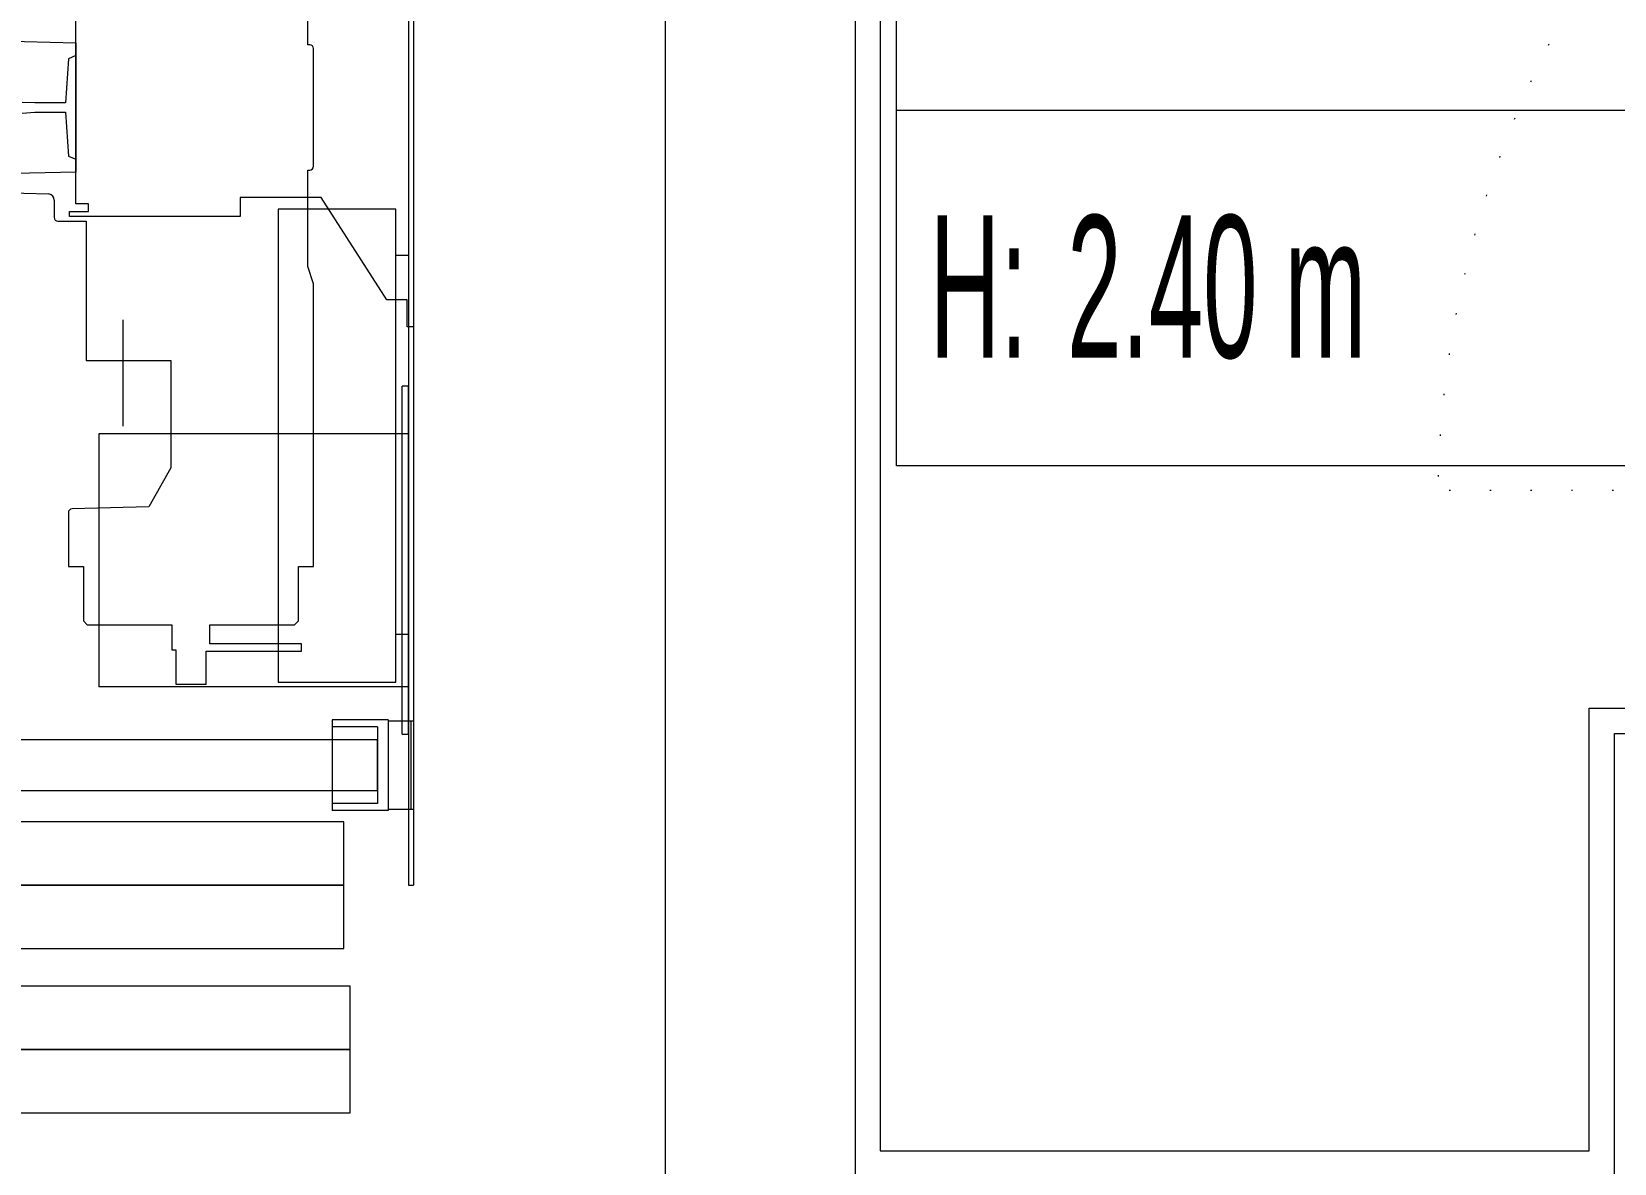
# Model space of a CAD drawing. Extents: x -2365 to 41970, y -230 to 8114.
# Drawn here: x 4275.6 to 4400.8, y 3158.5 to 3248 of the extents above; entities that cross this region are included whole.
import ezdxf
from ezdxf.enums import TextEntityAlignment as Align

# ---------------------------------------------------------------- set-up
doc = ezdxf.new("R2010")
doc.units = 0
doc.header["$LTSCALE"] = 25
doc.linetypes.add('DOT2', pattern=[0.125, 0, -0.125])
doc.layers.get('0').update_dxf_attribs({"color": 9, "lineweight": 9})
for name, color, linetype, lineweight in [('00', 9, 'Continuous', 9), ('01', 9, 'Continuous', 9), ('05V', 9, 'Continuous', 9), ('06D', 9, 'Continuous', 9), ('10', 9, 'Continuous', 9), ('14', 9, 'Continuous', 9), ('20', 9, 'DOT2', 9), ('21_MAHAL', 9, 'Continuous', 9)]:
    doc.layers.add(name, color=color, linetype=linetype, lineweight=lineweight)
doc.styles.add('Arial', font='arial.ttf', dxfattribs={"height": 2.5})
doc.styles.add('MuuM_TEXT-STANDART', font='ARIALN.TTF')

# ---------------------------------------------------------------- blocks, each defined once
blk = doc.blocks.new('p-kolon-80x80-vw')
at = {"layer": '01'}
blk.add_lwpolyline([(-40, -40), (-40, 40), (40, 40), (40, -40)], close=True, dxfattribs=at)
blk = doc.blocks.new('p-as-01')
at = {"layer": '06D', "linetype": 'Continuous', "ltscale": 0.25}
for p, q in [((921, -717.1), (921, -1300.6)), ((925, -717.1), (925, -1299.7)), ((911, -982.6), (818, -982.6)), ((818, -982.6), (818, -1356.6)), ((911, -1356.6), (911, -982.6)), ((911, -1318.9), (911, -1018.9)), ((911, -1018.9), (921, -1018.9)), ((921, -1018.9), (921, -1318.9)), ((921, -1122.6), (916, -1122.6)), ((921, -1122.6), (916, -1122.6)), ((916, -1397.6), (916, -1122.6)), ((921, -1397.6), (921, -1122.6)), ((676, -1160.1), (676, -1360.1)), ((921, -1160.1), (676, -1160.1)), ((921, -1300.6), (921, -1309.1)), ((925, -1299.7), (925, -1309.1)), ((921, -1309.1), (921, -1315.1)), ((925, -1309.1), (925, -1315.1)), ((921, -1318.9), (911, -1318.9)), ((921, -1315.1), (921, -1322.6)), ((921, -1322.6), (921, -1517.1)), ((925, -1315.1), (925, -1323.5)), ((925, -1323.5), (925, -1517.1)), ((921, -1360.1), (676, -1360.1)), ((818, -1356.6), (911, -1356.6)), ((916, -1397.6), (921, -1397.6)), ((921, -1517.1), (925, -1517.1))]:
    blk.add_line(p, q, dxfattribs=at)
at = {"layer": '06D'}
for p, q in [((925, -729.7), (925, -902.7)), ((658, -902.1), (658, -827.1)), ((652, -863.6), (649.8, -898.4)), ((658, -861.1), (652, -863.6)), ((658, -943.1), (658, -861.1)), ((625.4, -898.4), (615.4, -898.1)), ((649.8, -898.4), (625.4, -898.4)), ((615.4, -906.6), (625.4, -905.9)), ((625.4, -905.9), (649.8, -905.9)), ((649.8, -905.9), (652, -940.6)), ((658, -903.3), (658, -902.1)), ((658, -978.3), (658, -903.3)), ((925, -902.7), (925, -1075.7)), ((652, -940.6), (658, -943.1)), ((852, -973.3), (788, -973.3)), ((788, -973.3), (788, -988.3)), ((904, -1054.3), (852, -973.3)), ((653, -988.3), (653, -984.3)), ((653, -984.3), (668, -984.3)), ((788, -988.3), (653, -988.3)), ((668, -978.3), (658, -978.3)), ((668, -984.3), (668, -978.3)), ((920, -1054.3), (904, -1054.3)), ((920, -1075.7), (920, -1054.3)), ((925, -1075.7), (920, -1075.7)), ((896.6, -1402.1), (592, -1402.1)), ((896.6, -1442.1), (896.6, -1402.1)), ((592, -1442.1), (896.6, -1442.1)), ((870, -1467), (-582, -1467)), ((870, -1517), (870, -1467)), ((-542.5, -1517), (870, -1517)), ((870, -1517), (-542.5, -1517)), ((870, -1567), (870, -1517)), ((-542.5, -1567), (870, -1567)), ((875, -1597), (-725, -1597)), ((875, -1647), (875, -1597)), ((875, -1647), (-725, -1647)), ((-725, -1647), (875, -1647)), ((875, -1697), (875, -1647)), ((-725, -1697), (875, -1697))]:
    blk.add_line(p, q, dxfattribs=at)
at = {"layer": '06D', "ltscale": 0.25}
for p, q in [((841.5, -852.6), (841.5, -776.5)), ((596.7, -849.5), (658, -851)), ((658, -851), (658, -953.2)), ((843, -852.6), (841.5, -852.6)), ((846, -948.6), (846, -855.6)), ((658, -953.2), (596.7, -954.7)), ((841.5, -1027.8), (841.5, -951.6)), ((841.5, -951.6), (843, -951.6)), ((596.7, -969.4), (636.7, -970.5)), ((636.7, -970.5), (636.7, -970.5)), ((640.8, -975.4), (640.8, -989.1)), ((643.8, -992.1), (666, -992.1)), ((666, -992.1), (666, -1102.1)), ((846, -1041.6), (841.5, -1027.8)), ((846, -1265.1), (846, -1041.6)), ((695, -1070.1), (695, -1154.1)), ((666, -1102.1), (733, -1102.1)), ((733, -1102.1), (733, -1187.1)), ((733, -1187.1), (715.8, -1217.9)), ((652, -1222.5), (652, -1265.1)), ((715.8, -1217.9), (654.9, -1219.6)), ((652, -1265.1), (664, -1265.1)), ((664, -1265.1), (664, -1308.1)), ((834, -1308.1), (834, -1265.1)), ((834, -1265.1), (846, -1265.1)), ((664, -1308.1), (667, -1311.1)), ((667, -1311.1), (734, -1311.1)), ((734, -1311.1), (734, -1331.1)), ((764, -1326.1), (764, -1311.1)), ((764, -1311.1), (831, -1311.1)), ((831, -1311.1), (834, -1308.1)), ((836.5, -1326.1), (764, -1326.1)), ((836.5, -1332.1), (836.5, -1326.1)), ((734, -1331.1), (737, -1331.1)), ((737, -1331.1), (737, -1358.1)), ((761, -1358.1), (761, -1332.1)), ((761, -1332.1), (836.5, -1332.1)), ((737, -1358.1), (761, -1358.1))]:
    blk.add_line(p, q, dxfattribs=at)
at = {"layer": '06D', "ltscale": 30}
for p, q in [((860.6, -1386.4), (860.6, -1457.9)), ((905, -1386.4), (860.6, -1386.4)), ((896.6, -1391.9), (860.6, -1391.9)), ((896.6, -1391.9), (896.6, -1452.4)), ((896.6, -1452.4), (860.6, -1452.4)), ((905, -1457.9), (860.6, -1457.9))]:
    blk.add_line(p, q, dxfattribs=at)
at = {"layer": '06D', "ltscale": 6}
for p, q in [((905, -1386.4), (905, -1457.9)), ((905, -1387.1), (925, -1387.1)), ((923, -1387.1), (923, -1457.1)), ((925, -1387.1), (925, -1457.1)), ((925, -1457.1), (905, -1457.1))]:
    blk.add_line(p, q, dxfattribs=at)
at = {"layer": '06D', "ltscale": 0.25}
for centre, radius, start, end in [((843, -855.6), 3, 360, 90), ((843, -948.6), 3, 270, 0), ((635.8, -975.4), 5, 360, 79.697), ((643.8, -989.1), 3, 180, 270), ((655, -1222.5), 2.98, 91.5241, 180)]:
    blk.add_arc(centre, radius, start, end, dxfattribs=at)
blk = doc.blocks.new('p-krt-ahsapkapi90lık_2')
at = {"layer": '20'}
blk.add_lwpolyline([(-4.2, -12.32), (-4.2, -93.93)], dxfattribs=at)
blk.add_arc((-3, -13.75), 80.19, 178.4112, 269.139, dxfattribs=at)
blk = doc.blocks.new('0_roomno2')
blk.add_lwpolyline([(19.375, -10.5), (0, -10.5), (0, 0), (19.375, 0)], close=True)
blk.add_lwpolyline([(0, -6.75), (8.125, -6.75)])
at = {"style": 'MuuM_TEXT-STANDART', "width": 0.6}
blk.add_text('H:', height=1.5, dxfattribs=at).set_placement((0.35, -8.608), align=Align.MIDDLE_LEFT)
at = {"style": 'Arial'}
blk.add_attdef('ODANO', (0, 1.17), '', height=2, dxfattribs=at)
blk.add_attdef('MEKANADI', text='', height=2, dxfattribs=at).set_placement((0.35, -3), align=Align.BOTTOM_LEFT)
at = {"style": 'MuuM_TEXT-STANDART', "width": 0.6}
for tag, p in [('YER01', (10, -4.5)), ('TAVAN01', (13.75, -4.5)), ('DUVAR01', (17.5, -4.5)), ('YER02', (10, -6.75)), ('TAVAN02', (13.75, -6.75)), ('DUVAR02', (17.5, -6.75)), ('YER03', (10, -9)), ('TAVAN03', (13.75, -9)), ('DUVAR03', (17.5, -9))]:
    blk.add_attdef(tag, text='', height=1.5, dxfattribs=at).set_placement(p, align=Align.MIDDLE_CENTER)
for tag, p in [('M2', (0.35, -4.875)), ('TEMIZTAVANYUKSEKLIGI', (1.8, -8.608))]:
    blk.add_attdef(tag, text='', height=1.5, dxfattribs=at).set_placement(p, align=Align.MIDDLE_LEFT)

msp = doc.modelspace()

# ---------------------------------------------------------------- linework, layer by layer
at = {"layer": '00'}
msp.add_lwpolyline([(4095.77, 3872.5), (4095.77, 3362.5), (4480.84, 3362.5), (4480.84, 3297.5), (4465.84, 3297.5), (4465.84, 3347.5), (4340.77, 3347.5), (4340.77, 3157.5), (4400.84, 3157.5), (4400.84, 3142.5), (4277.64, 3142.5), (4277.64, 3157.5), (4325.77, 3157.5), (4325.77, 3347.5), (4125.77, 3347.5), (4125.77, 3157.5), (4164.04, 3157.5), (4164.04, 3142.5), (3680.84, 3142.5), (3680.84, 3157.5), (4110.77, 3157.5), (4110.77, 3347.5), (4080.77, 3347.5)], dxfattribs=at)
at = {"layer": '14'}
msp.add_lwpolyline([(4463.84, 3297.5), (4463.84, 3345.5), (4342.77, 3345.5), (4342.77, 3159.5), (4398.84, 3159.5), (4398.84, 3194.5), (4463.84, 3194.5), (4463.84, 3207.5)], dxfattribs=at)

# ---------------------------------------------------------------- block references
msp.add_blockref('p-kolon-80x80-vw', (4440.84, 3152.5))
at = {"layer": '05V', "xscale": 0.1, "yscale": 0.1}
msp.add_blockref('p-as-01', (4213.34, 3332.2), dxfattribs=at)
at = {"layer": '10', "rotation": 270}
msp.add_blockref('p-krt-ahsapkapi90lık_2', (4480.81, 3207.5), dxfattribs=at)
at = {"layer": '21_MAHAL'}
ref = msp.add_blockref('0_roomno2', (4344.06, 3292.39), dxfattribs=dict(at, xscale=7.5, yscale=7.5, zscale=7.5))
ref.add_attrib('TEMIZTAVANYUKSEKLIGI', '2.40 m', dxfattribs={"layer": '0', "height": 11.25, "style": 'MuuM_TEXT-STANDART', "width": 0.6}).set_placement((4357.56, 3227.83), align=Align.MIDDLE_LEFT)

doc.saveas('drawing.dxf')
